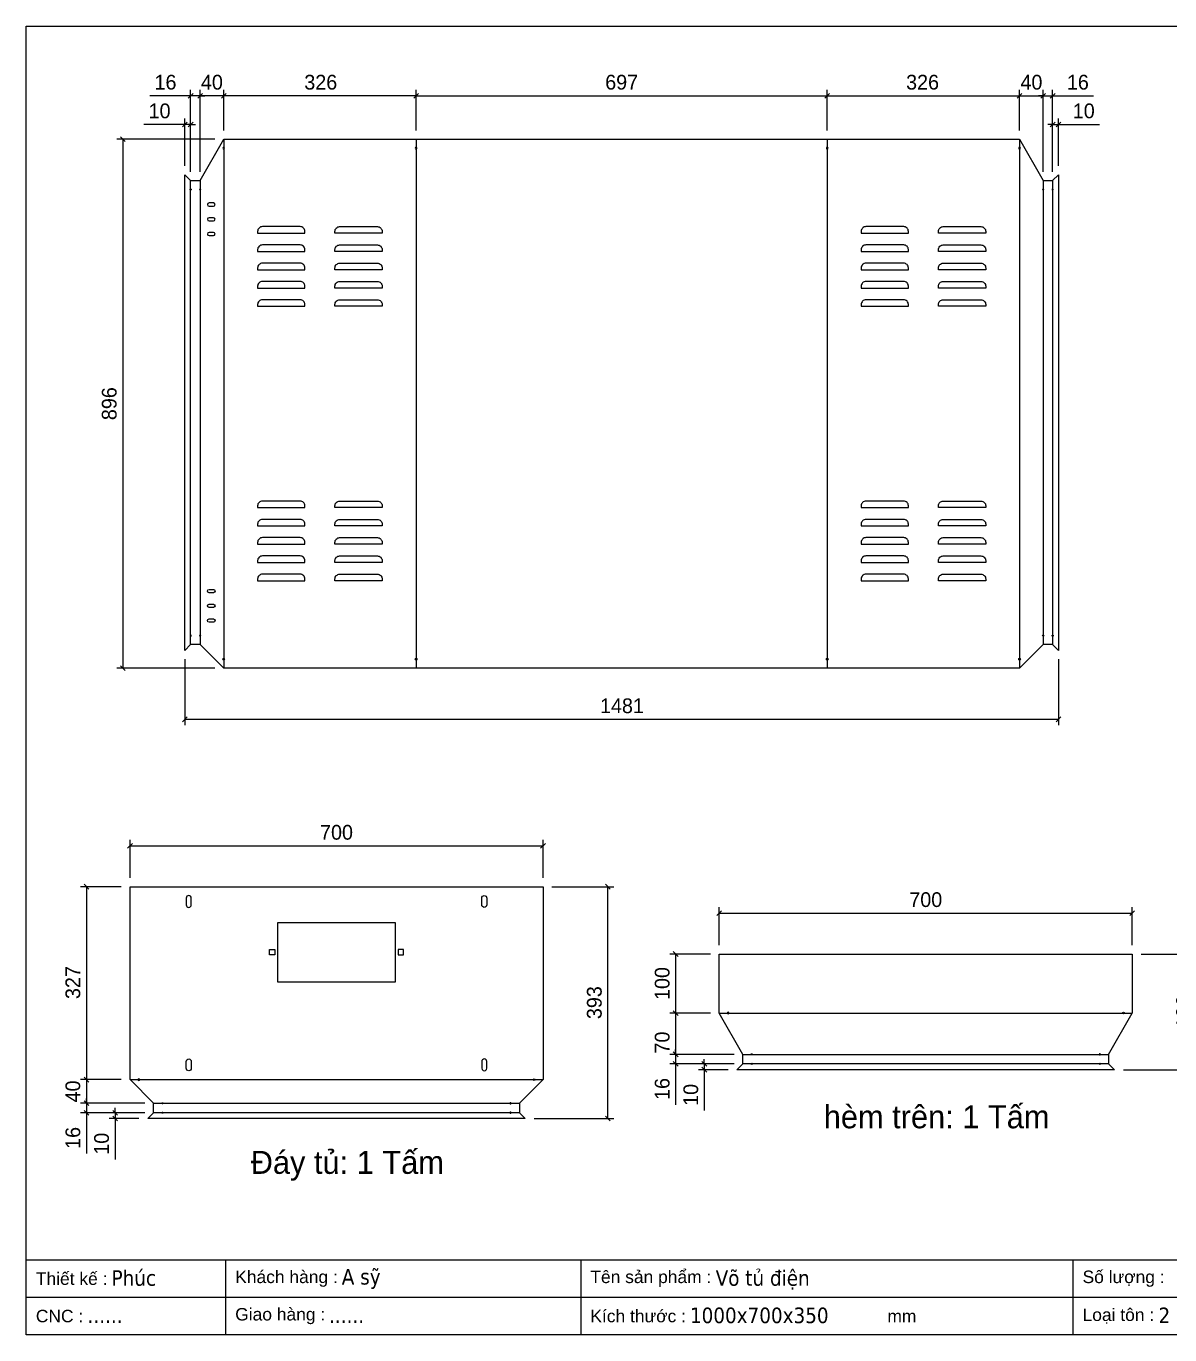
# Model space of a CAD drawing. Header units: millimetres. Extents: x 0 to 3136, y 0 to 2218.
# Drawn here: x 0 to 1938, y 0 to 2218 of the extents above; entities that cross this region are included whole.
import ezdxf
from ezdxf.enums import TextEntityAlignment as Align

# ---------------------------------------------------------------- set-up
doc = ezdxf.new("R2010")
doc.units = ezdxf.units.MM
doc.layers.add('CNC', color=7, linetype='Continuous')
doc.layers.add('DIM', color=253, linetype='Continuous')
doc.styles.add('Arial', font='arial.ttf')
doc.styles.add('Tahoma (Input Text)', font='tahoma.ttf')
doc.dimstyles.new('Dim-25', dxfattribs={"dimtxt": 25, "dimasz": 8, "dimexe": 10, "dimexo": 15, "dimgap": 10, "dimtad": 1, "dimdec": 0, "dimtxsty": 'Standard', "dimblk": 'OBLIQUE', "dimcen": 10, "dimclrd": 5, "dimclre": 5, "dimclrt": 3, "dimazin": 3, "dimtfac": 1, "dimtdec": 0, "dimtmove": 0, "dimatfit": 3, "dimldrblk": 'OBLIQUE', "dimlwd": 9, "dimlwe": 9})

# ---------------------------------------------------------------- blocks, each defined once
blk = doc.blocks.new('khungtenAsean2')
at = {"color": 7}
for p, q in [((2970, -1980), (0, -1980)), ((320, -1980), (320, -2100)), ((890, -1980), (890, -2100)), ((1680, -1980), (1680, -2100)), ((2020, -2040), (0, -2040))]:
    blk.add_line(p, q, dxfattribs=at)
blk.add_lwpolyline([(0, 0), (2970, 0), (2970, -2100), (0, -2100)], close=True, dxfattribs=at)
at = {"color": 2, "char_height": 20, "width": 917.634, "attachment_point": 4, "style": 'Arial'}
for s, insert in [('  Tên sản phẩm :', (890, -2010)), ('  Số lượng :', (1680, -2010)), ('  Thiết kế :', (0, -2010)), ('  Khách hàng :', (320, -2010)), ('  Giao hàng :', (320, -2070)), ('  Loại tôn :', (1680, -2070)), ('  CNC :', (0, -2070)), ('  Kích thước :', (890, -2070)), ('mm', (1382.3, -2070))]:
    blk.add_mtext(s, dxfattribs=dict(at, insert=insert))
at = {"color": 1, "style": 'Tahoma (Input Text)', "flags": 8}
for tag, p in [('#03', (506.6, -2019.3)), ('#01', (137.1, -2021.3)), ('#05', (1106.6, -2021.3)), ('#07', (1834.7, -2021.3)), ('#09', (2146.7, -2021.3)), ('#02', (98.5, -2081.3)), ('#04', (486.1, -2081.3)), ('#06', (1065.3, -2081.3)), ('#08', (1817.4, -2081.3)), ('#10', (2146.7, -2081.3))]:
    blk.add_attdef(tag, p, '', height=25, dxfattribs=at)
blk.add_attdef('#11', text='', height=25, dxfattribs=at).set_placement((2915, -2067.3), align=Align.CENTER)
blk = doc.blocks.new('*D1')
at = {"color": 0, "linetype": 'ByBlock', "lineweight": -2}
for p, q in [((664.8, 2103.7), (656.8, 2095.7)), ((1353.8, 2095.7), (1361.8, 2103.7))]:
    blk.add_line(p, q, dxfattribs=at)
at = {"layer": 'Defpoints', "color": 0, "transparency": 16777216}
for p in [(1357.8, 2099.7), (660.8, 2025.9), (1357.8, 2025.9)]:
    blk.add_point(p, dxfattribs=at)
at = {"layer": 'DIM', "color": 5, "lineweight": 9, "transparency": 16777216}
for p, q in [((660.8, 2040.9), (660.8, 2109.7)), ((1357.8, 2040.9), (1357.8, 2109.7)), ((660.8, 2099.7), (1357.8, 2099.7))]:
    blk.add_line(p, q, dxfattribs=at)
at = {"layer": 'DIM', "color": 3, "transparency": 16777216, "insert": (1009.3, 2122.5), "char_height": 25, "attachment_point": 5}
blk.add_mtext('697', dxfattribs=at)
blk = doc.blocks.new('_Oblique')
at = {"color": 0, "linetype": 'ByBlock', "lineweight": -2}
blk.add_line((-0.5, -0.5), (0.5, 0.5), dxfattribs=at)
blk = doc.blocks.new('*D2')
at = {"color": 0, "linetype": 'ByBlock', "lineweight": -2}
for p, q in [((1361.8, 2103.7), (1353.8, 2095.7)), ((1679.8, 2095.7), (1687.8, 2103.7))]:
    blk.add_line(p, q, dxfattribs=at)
at = {"layer": 'Defpoints', "color": 0, "transparency": 16777216}
for p in [(1683.8, 2099.7), (1357.8, 2025.9), (1683.8, 2025.9)]:
    blk.add_point(p, dxfattribs=at)
at = {"layer": 'DIM', "color": 5, "lineweight": 9, "transparency": 16777216}
for p, q in [((1357.8, 2040.9), (1357.8, 2109.7)), ((1683.8, 2040.9), (1683.8, 2109.7)), ((1357.8, 2099.7), (1683.8, 2099.7))]:
    blk.add_line(p, q, dxfattribs=at)
at = {"layer": 'DIM', "color": 3, "transparency": 16777216, "insert": (1519.3, 2122.5), "char_height": 25, "attachment_point": 5}
blk.add_mtext('326', dxfattribs=at)
blk = doc.blocks.new('*D3')
at = {"color": 0, "linetype": 'ByBlock', "lineweight": -2}
for p, q in [((1687.8, 2103.7), (1679.8, 2095.7)), ((1719.8, 2095.7), (1727.8, 2103.7))]:
    blk.add_line(p, q, dxfattribs=at)
at = {"layer": 'Defpoints', "color": 0, "transparency": 16777216}
for p in [(1723.8, 2099.7), (1683.8, 2025.9), (1723.8, 1955.9)]:
    blk.add_point(p, dxfattribs=at)
at = {"layer": 'DIM', "color": 5, "lineweight": 9, "transparency": 16777216}
for p, q in [((1683.8, 2040.9), (1683.8, 2109.7)), ((1723.8, 1970.9), (1723.8, 2109.7)), ((1683.8, 2099.7), (1723.8, 2099.7))]:
    blk.add_line(p, q, dxfattribs=at)
at = {"layer": 'DIM', "color": 3, "transparency": 16777216, "insert": (1703.8, 2122.5), "char_height": 25, "attachment_point": 5}
blk.add_mtext('40', dxfattribs=at)
blk = doc.blocks.new('*D4')
at = {"color": 0, "linetype": 'ByBlock', "lineweight": -2}
for p, q in [((338.8, 2103.7), (330.8, 2095.7)), ((656.8, 2095.7), (664.8, 2103.7))]:
    blk.add_line(p, q, dxfattribs=at)
at = {"layer": 'Defpoints', "color": 0, "transparency": 16777216}
for p in [(334.8, 2099.7), (334.8, 2025.9), (660.8, 2025.9)]:
    blk.add_point(p, dxfattribs=at)
at = {"layer": 'DIM', "color": 5, "lineweight": 9, "transparency": 16777216}
for p, q in [((334.8, 2040.9), (334.8, 2109.7)), ((660.8, 2040.9), (660.8, 2109.7)), ((660.8, 2099.7), (334.8, 2099.7))]:
    blk.add_line(p, q, dxfattribs=at)
at = {"layer": 'DIM', "color": 3, "transparency": 16777216, "insert": (499.3, 2122.5), "char_height": 25, "attachment_point": 5}
blk.add_mtext('326', dxfattribs=at)
blk = doc.blocks.new('*D5')
at = {"color": 0, "linetype": 'ByBlock', "lineweight": -2}
for p, q in [((298.8, 2103.7), (290.8, 2095.7)), ((330.8, 2095.7), (338.8, 2103.7))]:
    blk.add_line(p, q, dxfattribs=at)
at = {"layer": 'Defpoints', "color": 0, "transparency": 16777216}
for p in [(294.8, 2099.7), (334.8, 2025.9), (294.8, 1955.9)]:
    blk.add_point(p, dxfattribs=at)
at = {"layer": 'DIM', "color": 5, "lineweight": 9, "transparency": 16777216}
for p, q in [((294.8, 1970.9), (294.8, 2109.7)), ((334.8, 2040.9), (334.8, 2109.7)), ((334.8, 2099.7), (294.8, 2099.7))]:
    blk.add_line(p, q, dxfattribs=at)
at = {"layer": 'DIM', "color": 3, "transparency": 16777216, "insert": (314.8, 2122.5), "char_height": 25, "attachment_point": 5}
blk.add_mtext('40', dxfattribs=at)
blk = doc.blocks.new('*D6')
at = {"color": 0, "linetype": 'ByBlock', "lineweight": -2}
for p, q in [((272.8, 1047), (264.8, 1039)), ((1745.8, 1039), (1753.8, 1047))]:
    blk.add_line(p, q, dxfattribs=at)
at = {"layer": 'Defpoints', "color": 0, "transparency": 16777216}
for p in [(268.8, 1159.9), (1749.8, 1159.9), (1749.8, 1043)]:
    blk.add_point(p, dxfattribs=at)
at = {"layer": 'DIM', "color": 5, "lineweight": 9, "transparency": 16777216}
for p, q in [((268.8, 1144.9), (268.8, 1033)), ((1749.8, 1144.9), (1749.8, 1033)), ((268.8, 1043), (1749.8, 1043))]:
    blk.add_line(p, q, dxfattribs=at)
at = {"layer": 'DIM', "color": 3, "transparency": 16777216, "insert": (1009.8, 1065.8), "char_height": 25, "attachment_point": 5}
blk.add_mtext('1481', dxfattribs=at)
blk = doc.blocks.new('*D7')
at = {"color": 0, "linetype": 'ByBlock', "lineweight": -2}
for p, q in [((1719.8, 2095.7), (1727.8, 2103.7)), ((1743.8, 2103.7), (1735.8, 2095.7))]:
    blk.add_line(p, q, dxfattribs=at)
at = {"layer": 'Defpoints', "color": 0, "transparency": 16777216}
for p in [(1739.8, 2099.7), (1723.8, 1955.9), (1739.8, 1955.9)]:
    blk.add_point(p, dxfattribs=at)
at = {"layer": 'DIM', "color": 5, "lineweight": 9, "transparency": 16777216}
for p, q in [((1723.8, 1970.9), (1723.8, 2109.7)), ((1739.8, 1970.9), (1739.8, 2109.7)), ((1723.8, 2099.7), (1715.8, 2099.7)), ((1723.8, 2099.7), (1739.8, 2099.7)), ((1739.8, 2099.7), (1809.2, 2099.7))]:
    blk.add_line(p, q, dxfattribs=at)
at = {"layer": 'DIM', "color": 3, "transparency": 16777216, "insert": (1782.5, 2122.5), "char_height": 25, "attachment_point": 5}
blk.add_mtext('16', dxfattribs=at)
blk = doc.blocks.new('*D8')
at = {"color": 0, "linetype": 'ByBlock', "lineweight": -2}
for p, q in [((1735.8, 2047.2), (1743.8, 2055.2)), ((1753.8, 2055.2), (1745.8, 2047.2))]:
    blk.add_line(p, q, dxfattribs=at)
at = {"layer": 'Defpoints', "color": 0, "transparency": 16777216}
for p in [(1749.8, 2051.2), (1739.8, 1955.9), (1749.8, 1965.9)]:
    blk.add_point(p, dxfattribs=at)
at = {"layer": 'DIM', "color": 5, "lineweight": 9, "transparency": 16777216}
for p, q in [((1739.8, 2051.2), (1731.8, 2051.2)), ((1739.8, 1970.9), (1739.8, 2061.2)), ((1739.8, 2051.2), (1749.8, 2051.2)), ((1749.8, 1980.9), (1749.8, 2061.2)), ((1749.8, 2051.2), (1819.2, 2051.2))]:
    blk.add_line(p, q, dxfattribs=at)
at = {"layer": 'DIM', "color": 3, "transparency": 16777216, "insert": (1792.5, 2073.9), "char_height": 25, "attachment_point": 5}
blk.add_mtext('10', dxfattribs=at)
blk = doc.blocks.new('*D9')
at = {"color": 0, "linetype": 'ByBlock', "lineweight": -2}
for p, q in [((274.8, 2095.7), (282.8, 2103.7)), ((298.8, 2103.7), (290.8, 2095.7))]:
    blk.add_line(p, q, dxfattribs=at)
at = {"layer": 'Defpoints', "color": 0, "transparency": 16777216}
for p in [(278.8, 2099.7), (278.8, 1955.9), (294.8, 1955.9)]:
    blk.add_point(p, dxfattribs=at)
at = {"layer": 'DIM', "color": 5, "lineweight": 9, "transparency": 16777216}
for p, q in [((278.8, 1970.9), (278.8, 2109.7)), ((294.8, 1970.9), (294.8, 2109.7)), ((278.8, 2099.7), (209.4, 2099.7)), ((294.8, 2099.7), (278.8, 2099.7)), ((294.8, 2099.7), (302.8, 2099.7))]:
    blk.add_line(p, q, dxfattribs=at)
at = {"layer": 'DIM', "color": 3, "transparency": 16777216, "insert": (236.1, 2122.5), "char_height": 25, "attachment_point": 5}
blk.add_mtext('16', dxfattribs=at)
blk = doc.blocks.new('*D10')
at = {"color": 0, "linetype": 'ByBlock', "lineweight": -2}
for p, q in [((264.8, 2047.2), (272.8, 2055.2)), ((282.8, 2055.2), (274.8, 2047.2))]:
    blk.add_line(p, q, dxfattribs=at)
at = {"layer": 'Defpoints', "color": 0, "transparency": 16777216}
for p in [(268.8, 2051.2), (268.8, 1965.9), (278.8, 1955.9)]:
    blk.add_point(p, dxfattribs=at)
at = {"layer": 'DIM', "color": 5, "lineweight": 9, "transparency": 16777216}
for p, q in [((268.8, 2051.2), (199.4, 2051.2)), ((268.8, 1980.9), (268.8, 2061.2)), ((278.8, 2051.2), (268.8, 2051.2)), ((278.8, 1970.9), (278.8, 2061.2)), ((278.8, 2051.2), (286.8, 2051.2))]:
    blk.add_line(p, q, dxfattribs=at)
at = {"layer": 'DIM', "color": 3, "transparency": 16777216, "insert": (226.1, 2073.9), "char_height": 25, "attachment_point": 5}
blk.add_mtext('10', dxfattribs=at)
blk = doc.blocks.new('f3daunguoc')
at = {"layer": 'CNC', "color": 2, "lineweight": -3}
blk.add_circle((0, 0), 1.5, dxfattribs=at)
blk = doc.blocks.new('f2dauxuoi')
at = {"layer": 'CNC', "color": 2, "lineweight": -3}
blk.add_circle((0, 0), 1, dxfattribs=at)
blk = doc.blocks.new('*D11')
at = {"color": 0, "linetype": 'ByBlock', "lineweight": -2}
for p, q in [((167.7, 2021.9), (159.7, 2029.9)), ((159.7, 1133.9), (167.7, 1125.9))]:
    blk.add_line(p, q, dxfattribs=at)
at = {"layer": 'Defpoints', "color": 0, "transparency": 16777216}
for p in [(334.8, 2025.9), (163.7, 1129.9), (334.8, 1129.9)]:
    blk.add_point(p, dxfattribs=at)
at = {"layer": 'DIM', "color": 5, "lineweight": 9, "transparency": 16777216}
for p, q in [((319.8, 2025.9), (153.7, 2025.9)), ((163.7, 2025.9), (163.7, 1129.9)), ((319.8, 1129.9), (153.7, 1129.9))]:
    blk.add_line(p, q, dxfattribs=at)
at = {"layer": 'DIM', "color": 3, "transparency": 16777216, "insert": (140.9, 1577.9), "char_height": 25, "attachment_point": 5, "rotation": 90}
blk.add_mtext('896', dxfattribs=at)
blk = doc.blocks.new('*D12')
at = {"color": 0, "linetype": 'ByBlock', "lineweight": -2}
for p, q in [((106.1, 755.4), (98.1, 763.4)), ((98.1, 436.4), (106.1, 428.4))]:
    blk.add_line(p, q, dxfattribs=at)
at = {"layer": 'Defpoints', "color": 0, "transparency": 16777216}
for p in [(176, 759.4), (102.1, 432.4), (176, 432.4)]:
    blk.add_point(p, dxfattribs=at)
at = {"layer": 'DIM', "color": 5, "lineweight": 9, "transparency": 16777216}
for p, q in [((161, 759.4), (92.1, 759.4)), ((102.1, 759.4), (102.1, 432.4)), ((161, 432.4), (92.1, 432.4))]:
    blk.add_line(p, q, dxfattribs=at)
at = {"layer": 'DIM', "color": 3, "transparency": 16777216, "insert": (79.3, 596.9), "char_height": 25, "attachment_point": 5, "rotation": 90}
blk.add_mtext('327', dxfattribs=at)
blk = doc.blocks.new('*D13')
at = {"color": 0, "linetype": 'ByBlock', "lineweight": -2}
for p, q in [((106.1, 428.4), (98.1, 436.4)), ((98.1, 396.4), (106.1, 388.4))]:
    blk.add_line(p, q, dxfattribs=at)
at = {"layer": 'Defpoints', "color": 0, "transparency": 16777216}
for p in [(176, 432.4), (102.1, 392.4), (216, 392.4)]:
    blk.add_point(p, dxfattribs=at)
at = {"layer": 'DIM', "color": 5, "lineweight": 9, "transparency": 16777216}
for p, q in [((161, 432.4), (92.1, 432.4)), ((102.1, 432.4), (102.1, 392.4)), ((201, 392.4), (92.1, 392.4))]:
    blk.add_line(p, q, dxfattribs=at)
at = {"layer": 'DIM', "color": 3, "transparency": 16777216, "insert": (79.3, 412.4), "char_height": 25, "attachment_point": 5, "rotation": 90}
blk.add_mtext('40', dxfattribs=at)
blk = doc.blocks.new('*D14')
at = {"color": 0, "linetype": 'ByBlock', "lineweight": -2}
for p, q in [((989.9, 755.4), (981.9, 763.4)), ((981.9, 370.4), (989.9, 362.4))]:
    blk.add_line(p, q, dxfattribs=at)
at = {"layer": 'Defpoints', "color": 0, "transparency": 16777216}
for p in [(876, 759.4), (985.9, 759.4), (846, 366.4)]:
    blk.add_point(p, dxfattribs=at)
at = {"layer": 'DIM', "color": 5, "lineweight": 9, "transparency": 16777216}
for p, q in [((891, 759.4), (995.9, 759.4)), ((985.9, 366.4), (985.9, 759.4)), ((861, 366.4), (995.9, 366.4))]:
    blk.add_line(p, q, dxfattribs=at)
at = {"layer": 'DIM', "color": 3, "transparency": 16777216, "insert": (963.1, 562.9), "char_height": 25, "attachment_point": 5, "rotation": 90}
blk.add_mtext('393', dxfattribs=at)
blk = doc.blocks.new('*D15')
at = {"color": 0, "linetype": 'ByBlock', "lineweight": -2}
for p, q in [((98.1, 396.4), (106.1, 388.4)), ((106.1, 372.4), (98.1, 380.4))]:
    blk.add_line(p, q, dxfattribs=at)
at = {"layer": 'Defpoints', "color": 0, "transparency": 16777216}
for p in [(216, 392.4), (102.1, 376.4), (216, 376.4)]:
    blk.add_point(p, dxfattribs=at)
at = {"layer": 'DIM', "color": 5, "lineweight": 9, "transparency": 16777216}
for p, q in [((102.1, 392.4), (102.1, 400.4)), ((201, 392.4), (92.1, 392.4)), ((102.1, 392.4), (102.1, 376.4)), ((201, 376.4), (92.1, 376.4)), ((102.1, 376.4), (102.1, 307))]:
    blk.add_line(p, q, dxfattribs=at)
at = {"layer": 'DIM', "color": 3, "transparency": 16777216, "insert": (79.3, 333.7), "char_height": 25, "attachment_point": 5, "rotation": 90}
blk.add_mtext('16', dxfattribs=at)
blk = doc.blocks.new('*D16')
at = {"color": 0, "linetype": 'ByBlock', "lineweight": -2}
for p, q in [((146.7, 380.4), (154.7, 372.4)), ((154.7, 362.4), (146.7, 370.4))]:
    blk.add_line(p, q, dxfattribs=at)
at = {"layer": 'Defpoints', "color": 0, "transparency": 16777216}
for p in [(150.7, 366.4), (206, 366.4), (216, 376.4)]:
    blk.add_point(p, dxfattribs=at)
at = {"layer": 'DIM', "color": 5, "lineweight": 9, "transparency": 16777216}
for p, q in [((150.7, 376.4), (150.7, 384.4)), ((201, 376.4), (140.7, 376.4)), ((191, 366.4), (140.7, 366.4)), ((150.7, 376.4), (150.7, 366.4)), ((150.7, 366.4), (150.7, 297.1))]:
    blk.add_line(p, q, dxfattribs=at)
at = {"layer": 'DIM', "color": 3, "transparency": 16777216, "insert": (127.9, 323.8), "char_height": 25, "attachment_point": 5, "rotation": 90}
blk.add_mtext('10', dxfattribs=at)
blk = doc.blocks.new('*D17')
at = {"color": 0, "linetype": 'ByBlock', "lineweight": -2}
for p, q in [((180, 832.7), (172, 824.7)), ((872, 824.7), (880, 832.7))]:
    blk.add_line(p, q, dxfattribs=at)
at = {"layer": 'Defpoints', "color": 0, "transparency": 16777216}
for p in [(876, 828.7), (176, 759.4), (876, 759.4)]:
    blk.add_point(p, dxfattribs=at)
at = {"layer": 'DIM', "color": 5, "lineweight": 9, "transparency": 16777216}
for p, q in [((176, 774.4), (176, 838.7)), ((176, 828.7), (876, 828.7)), ((876, 774.4), (876, 838.7))]:
    blk.add_line(p, q, dxfattribs=at)
at = {"layer": 'DIM', "color": 3, "transparency": 16777216, "insert": (526, 851.4), "char_height": 25, "attachment_point": 5}
blk.add_mtext('700', dxfattribs=at)
blk = doc.blocks.new('*D24')
at = {"color": 0, "linetype": 'ByBlock', "lineweight": -2}
for p, q in [((1104.8, 641.3), (1096.8, 649.3)), ((1096.8, 549.3), (1104.8, 541.3))]:
    blk.add_line(p, q, dxfattribs=at)
at = {"layer": 'Defpoints', "color": 0, "transparency": 16777216}
for p in [(1174.7, 645.3), (1100.8, 545.3), (1174.7, 545.3)]:
    blk.add_point(p, dxfattribs=at)
at = {"layer": 'DIM', "color": 5, "lineweight": 9, "transparency": 16777216}
for p, q in [((1159.7, 645.3), (1090.8, 645.3)), ((1100.8, 645.3), (1100.8, 545.3)), ((1159.7, 545.3), (1090.8, 545.3))]:
    blk.add_line(p, q, dxfattribs=at)
at = {"layer": 'DIM', "color": 3, "transparency": 16777216, "insert": (1078.1, 595.3), "char_height": 25, "attachment_point": 5, "rotation": 90}
blk.add_mtext('100', dxfattribs=at)
blk = doc.blocks.new('*D25')
at = {"color": 0, "linetype": 'ByBlock', "lineweight": -2}
for p, q in [((1104.8, 541.3), (1096.8, 549.3)), ((1096.8, 479.3), (1104.8, 471.3))]:
    blk.add_line(p, q, dxfattribs=at)
at = {"layer": 'Defpoints', "color": 0, "transparency": 16777216}
for p in [(1174.7, 545.3), (1100.8, 475.3), (1214.7, 475.3)]:
    blk.add_point(p, dxfattribs=at)
at = {"layer": 'DIM', "color": 5, "lineweight": 9, "transparency": 16777216}
for p, q in [((1159.7, 545.3), (1090.8, 545.3)), ((1100.8, 545.3), (1100.8, 475.3)), ((1199.7, 475.3), (1090.8, 475.3))]:
    blk.add_line(p, q, dxfattribs=at)
at = {"layer": 'DIM', "color": 3, "transparency": 16777216, "insert": (1078.1, 495.3), "char_height": 25, "attachment_point": 5, "rotation": 90}
blk.add_mtext('70', dxfattribs=at)
blk = doc.blocks.new('*D26')
at = {"color": 0, "linetype": 'ByBlock', "lineweight": -2}
for p, q in [((1988.6, 641.3), (1980.6, 649.3)), ((1980.6, 453.3), (1988.6, 445.3))]:
    blk.add_line(p, q, dxfattribs=at)
at = {"layer": 'Defpoints', "color": 0, "transparency": 16777216}
for p in [(1874.7, 645.3), (1984.6, 645.3), (1844.7, 449.3)]:
    blk.add_point(p, dxfattribs=at)
at = {"layer": 'DIM', "color": 5, "lineweight": 9, "transparency": 16777216}
for p, q in [((1889.7, 645.3), (1994.6, 645.3)), ((1984.6, 449.3), (1984.6, 645.3)), ((1859.7, 449.3), (1994.6, 449.3))]:
    blk.add_line(p, q, dxfattribs=at)
at = {"layer": 'DIM', "color": 3, "transparency": 16777216, "insert": (1961.9, 547.3), "char_height": 25, "attachment_point": 5, "rotation": 90}
blk.add_mtext('196', dxfattribs=at)
blk = doc.blocks.new('*D27')
at = {"color": 0, "linetype": 'ByBlock', "lineweight": -2}
for p, q in [((1096.8, 479.3), (1104.8, 471.3)), ((1104.8, 455.3), (1096.8, 463.3))]:
    blk.add_line(p, q, dxfattribs=at)
at = {"layer": 'Defpoints', "color": 0, "transparency": 16777216}
for p in [(1214.7, 475.3), (1100.8, 459.3), (1214.7, 459.3)]:
    blk.add_point(p, dxfattribs=at)
at = {"layer": 'DIM', "color": 5, "lineweight": 9, "transparency": 16777216}
for p, q in [((1199.7, 475.3), (1090.8, 475.3)), ((1100.8, 475.3), (1100.8, 483.3)), ((1100.8, 475.3), (1100.8, 459.3)), ((1199.7, 459.3), (1090.8, 459.3)), ((1100.8, 459.3), (1100.8, 389.9))]:
    blk.add_line(p, q, dxfattribs=at)
at = {"layer": 'DIM', "color": 3, "transparency": 16777216, "insert": (1078.1, 416.6), "char_height": 25, "attachment_point": 5, "rotation": 90}
blk.add_mtext('16', dxfattribs=at)
blk = doc.blocks.new('*D28')
at = {"color": 0, "linetype": 'ByBlock', "lineweight": -2}
for p, q in [((1145.4, 463.3), (1153.4, 455.3)), ((1153.4, 445.3), (1145.4, 453.3))]:
    blk.add_line(p, q, dxfattribs=at)
at = {"layer": 'Defpoints', "color": 0, "transparency": 16777216}
for p in [(1149.4, 449.3), (1204.7, 449.3), (1214.7, 459.3)]:
    blk.add_point(p, dxfattribs=at)
at = {"layer": 'DIM', "color": 5, "lineweight": 9, "transparency": 16777216}
for p, q in [((1149.4, 459.3), (1149.4, 467.3)), ((1199.7, 459.3), (1139.4, 459.3)), ((1189.7, 449.3), (1139.4, 449.3)), ((1149.4, 459.3), (1149.4, 449.3)), ((1149.4, 449.3), (1149.4, 379.9))]:
    blk.add_line(p, q, dxfattribs=at)
at = {"layer": 'DIM', "color": 3, "transparency": 16777216, "insert": (1126.6, 406.6), "char_height": 25, "attachment_point": 5, "rotation": 90}
blk.add_mtext('10', dxfattribs=at)
blk = doc.blocks.new('*D29')
at = {"color": 0, "linetype": 'ByBlock', "lineweight": -2}
for p, q in [((1178.7, 718.5), (1170.7, 710.5)), ((1870.7, 710.5), (1878.7, 718.5))]:
    blk.add_line(p, q, dxfattribs=at)
at = {"layer": 'Defpoints', "color": 0, "transparency": 16777216}
for p in [(1874.7, 714.5), (1174.7, 645.3), (1874.7, 645.3)]:
    blk.add_point(p, dxfattribs=at)
at = {"layer": 'DIM', "color": 5, "lineweight": 9, "transparency": 16777216}
for p, q in [((1174.7, 660.3), (1174.7, 724.5)), ((1174.7, 714.5), (1874.7, 714.5)), ((1874.7, 660.3), (1874.7, 724.5))]:
    blk.add_line(p, q, dxfattribs=at)
at = {"layer": 'DIM', "color": 3, "transparency": 16777216, "insert": (1524.7, 737.3), "char_height": 25, "attachment_point": 5}
blk.add_mtext('700', dxfattribs=at)
blk = doc.blocks.new('ovan8.5x20')
at = {"layer": 'CNC', "color": 2, "lineweight": -3}
for p, q in [((5.7, 4.2), (-5.8, 4.2)), ((-5.8, -4.2), (5.7, -4.2))]:
    blk.add_line(p, q, dxfattribs=at)
for centre, start, end in [((-5.8, 0), 90, 270), ((5.7, 0), 270, 90)]:
    blk.add_arc(centre, 4.25, start, end, dxfattribs=at)

msp = doc.modelspace()

# ---------------------------------------------------------------- linework, layer by layer
at = {"color": 7}
for p, q in [((294.8, 1955.9), (334.8, 2025.9)), ((334.8, 2025.9), (334.8, 1129.9)), ((660.8, 2025.9), (660.8, 1129.9)), ((1357.8, 2025.9), (1357.8, 1129.9)), ((1683.8, 2025.9), (1683.8, 1129.9)), ((1683.8, 2025.9), (1723.8, 1955.9)), ((268.8, 1159.9), (268.8, 1965.9)), ((268.8, 1965.9), (278.8, 1955.9)), ((278.8, 1169.9), (278.8, 1955.9)), ((278.8, 1955.9), (294.8, 1955.9)), ((294.8, 1955.9), (294.8, 1169.9)), ((1723.8, 1955.9), (1739.8, 1955.9)), ((1723.8, 1955.9), (1723.8, 1169.9)), ((1749.8, 1965.9), (1739.8, 1955.9)), ((1739.8, 1955.9), (1739.8, 1169.9)), ((1749.8, 1965.9), (1749.8, 1159.9)), ((278.8, 1169.9), (268.8, 1159.9)), ((294.8, 1169.9), (278.8, 1169.9)), ((294.8, 1169.9), (334.8, 1129.9)), ((1683.8, 1129.9), (1723.8, 1169.9)), ((1739.8, 1169.9), (1723.8, 1169.9)), ((1739.8, 1169.9), (1749.8, 1159.9)), ((176, 759.4), (876, 759.4)), ((1174.7, 645.3), (1874.7, 645.3)), ((1174.7, 545.3), (1874.7, 545.3)), ((1214.7, 475.3), (1174.7, 545.3)), ((1834.7, 475.3), (1874.7, 545.3)), ((1214.7, 459.3), (1214.7, 475.3)), ((1214.7, 475.3), (1834.7, 475.3)), ((1834.7, 475.3), (1834.7, 459.3)), ((1204.7, 449.3), (1214.7, 459.3)), ((1844.7, 449.3), (1204.7, 449.3)), ((1834.7, 459.3), (1214.7, 459.3)), ((1834.7, 459.3), (1844.7, 449.3)), ((176, 432.4), (876, 432.4)), ((216, 392.4), (176, 432.4)), ((836, 392.4), (876, 432.4)), ((216, 376.4), (216, 392.4)), ((216, 392.4), (836, 392.4)), ((836, 392.4), (836, 376.4)), ((206, 366.4), (216, 376.4)), ((846, 366.4), (206, 366.4)), ((836, 376.4), (216, 376.4)), ((836, 376.4), (846, 366.4))]:
    msp.add_line(p, q, dxfattribs=at)
for points in [[(334.8, 2025.9), (1683.8, 2025.9)], [(1683.8, 1129.9), (334.8, 1129.9)], [(176, 432.4), (176, 759.4)], [(876, 759.4), (876, 432.4)], [(1174.7, 545.3), (1174.7, 645.3)], [(1874.7, 645.3), (1874.7, 545.3)]]:
    msp.add_lwpolyline(points, dxfattribs=at)
at = {"color": 2}
for points in [[(310, 1918.1, 1), (310, 1912.6), (317.5, 1912.6, 1), (317.5, 1918.1)], [(310, 1893.1, 1), (310, 1887.6), (317.5, 1887.6, 1), (317.5, 1893.1)], [(310, 1868.1, 1), (310, 1862.6), (317.5, 1862.6, 1), (317.5, 1868.1)], [(464.3, 1877.9), (400.3, 1877.9, 0.414214), (392.3, 1869.9), (392.3, 1866.9), (472.3, 1866.9), (472.3, 1869.9, 0.414214)], [(531.3, 1877.9), (595.3, 1877.9, -0.414214), (603.3, 1869.9), (603.3, 1866.9), (523.3, 1866.9), (523.3, 1869.9, -0.414214)], [(1487.3, 1877.9), (1423.3, 1877.9, 0.414214), (1415.3, 1869.9), (1415.3, 1866.9), (1495.3, 1866.9), (1495.3, 1869.9, 0.414214)], [(1554.3, 1877.9), (1618.3, 1877.9, -0.414214), (1626.3, 1869.9), (1626.3, 1866.9), (1546.3, 1866.9), (1546.3, 1869.9, -0.414214)], [(464.3, 1846.9), (400.3, 1846.9, 0.414214), (392.3, 1838.9), (392.3, 1835.9), (472.3, 1835.9), (472.3, 1838.9, 0.414214)], [(531.3, 1846.9), (595.3, 1846.9, -0.414214), (603.3, 1838.9), (603.3, 1835.9), (523.3, 1835.9), (523.3, 1838.9, -0.414214)], [(1487.3, 1846.9), (1423.3, 1846.9, 0.414214), (1415.3, 1838.9), (1415.3, 1835.9), (1495.3, 1835.9), (1495.3, 1838.9, 0.414214)], [(1554.3, 1846.9), (1618.3, 1846.9, -0.414214), (1626.3, 1838.9), (1626.3, 1835.9), (1546.3, 1835.9), (1546.3, 1838.9, -0.414214)], [(464.3, 1815.9), (400.3, 1815.9, 0.414214), (392.3, 1807.9), (392.3, 1804.9), (472.3, 1804.9), (472.3, 1807.9, 0.414214)], [(531.3, 1815.9), (595.3, 1815.9, -0.414214), (603.3, 1807.9), (603.3, 1804.9), (523.3, 1804.9), (523.3, 1807.9, -0.414214)], [(1487.3, 1815.9), (1423.3, 1815.9, 0.414214), (1415.3, 1807.9), (1415.3, 1804.9), (1495.3, 1804.9), (1495.3, 1807.9, 0.414214)], [(1554.3, 1815.9), (1618.3, 1815.9, -0.414214), (1626.3, 1807.9), (1626.3, 1804.9), (1546.3, 1804.9), (1546.3, 1807.9, -0.414214)], [(464.3, 1784.9), (400.3, 1784.9, 0.414214), (392.3, 1776.9), (392.3, 1773.9), (472.3, 1773.9), (472.3, 1776.9, 0.414214)], [(531.3, 1784.9), (595.3, 1784.9, -0.414214), (603.3, 1776.9), (603.3, 1773.9), (523.3, 1773.9), (523.3, 1776.9, -0.414214)], [(1487.3, 1784.9), (1423.3, 1784.9, 0.414214), (1415.3, 1776.9), (1415.3, 1773.9), (1495.3, 1773.9), (1495.3, 1776.9, 0.414214)], [(1554.3, 1784.9), (1618.3, 1784.9, -0.414214), (1626.3, 1776.9), (1626.3, 1773.9), (1546.3, 1773.9), (1546.3, 1776.9, -0.414214)], [(464.3, 1753.9), (400.3, 1753.9, 0.414214), (392.3, 1745.9), (392.3, 1742.9), (472.3, 1742.9), (472.3, 1745.9, 0.414214)], [(531.3, 1753.9), (595.3, 1753.9, -0.414214), (603.3, 1745.9), (603.3, 1742.9), (523.3, 1742.9), (523.3, 1745.9, -0.414214)], [(1487.3, 1753.9), (1423.3, 1753.9, 0.414214), (1415.3, 1745.9), (1415.3, 1742.9), (1495.3, 1742.9), (1495.3, 1745.9, 0.414214)], [(1554.3, 1753.9), (1618.3, 1753.9, -0.414214), (1626.3, 1745.9), (1626.3, 1742.9), (1546.3, 1742.9), (1546.3, 1745.9, -0.414214)], [(464.3, 1412.9), (400.3, 1412.9, 0.414214), (392.3, 1404.9), (392.3, 1401.9), (472.3, 1401.9), (472.3, 1404.9, 0.414214)], [(531.3, 1412.9), (595.3, 1412.9, -0.414214), (603.3, 1404.9), (603.3, 1401.9), (523.3, 1401.9), (523.3, 1404.9, -0.414214)], [(1487.3, 1412.9), (1423.3, 1412.9, 0.414214), (1415.3, 1404.9), (1415.3, 1401.9), (1495.3, 1401.9), (1495.3, 1404.9, 0.414214)], [(1554.3, 1412.9), (1618.3, 1412.9, -0.414214), (1626.3, 1404.9), (1626.3, 1401.9), (1546.3, 1401.9), (1546.3, 1404.9, -0.414214)], [(464.3, 1381.9), (400.3, 1381.9, 0.414214), (392.3, 1373.9), (392.3, 1370.9), (472.3, 1370.9), (472.3, 1373.9, 0.414214)], [(531.3, 1381.9), (595.3, 1381.9, -0.414214), (603.3, 1373.9), (603.3, 1370.9), (523.3, 1370.9), (523.3, 1373.9, -0.414214)], [(1487.3, 1381.9), (1423.3, 1381.9, 0.414214), (1415.3, 1373.9), (1415.3, 1370.9), (1495.3, 1370.9), (1495.3, 1373.9, 0.414214)], [(1554.3, 1381.9), (1618.3, 1381.9, -0.414214), (1626.3, 1373.9), (1626.3, 1370.9), (1546.3, 1370.9), (1546.3, 1373.9, -0.414214)], [(464.3, 1350.9), (400.3, 1350.9, 0.414214), (392.3, 1342.9), (392.3, 1339.9), (472.3, 1339.9), (472.3, 1342.9, 0.414214)], [(531.3, 1350.9), (595.3, 1350.9, -0.414214), (603.3, 1342.9), (603.3, 1339.9), (523.3, 1339.9), (523.3, 1342.9, -0.414214)], [(1487.3, 1350.9), (1423.3, 1350.9, 0.414214), (1415.3, 1342.9), (1415.3, 1339.9), (1495.3, 1339.9), (1495.3, 1342.9, 0.414214)], [(1554.3, 1350.9), (1618.3, 1350.9, -0.414214), (1626.3, 1342.9), (1626.3, 1339.9), (1546.3, 1339.9), (1546.3, 1342.9, -0.414214)], [(464.3, 1319.9), (400.3, 1319.9, 0.414214), (392.3, 1311.9), (392.3, 1308.9), (472.3, 1308.9), (472.3, 1311.9, 0.414214)], [(531.3, 1319.9), (595.3, 1319.9, -0.414214), (603.3, 1311.9), (603.3, 1308.9), (523.3, 1308.9), (523.3, 1311.9, -0.414214)], [(1487.3, 1319.9), (1423.3, 1319.9, 0.414214), (1415.3, 1311.9), (1415.3, 1308.9), (1495.3, 1308.9), (1495.3, 1311.9, 0.414214)], [(1554.3, 1319.9), (1618.3, 1319.9, -0.414214), (1626.3, 1311.9), (1626.3, 1308.9), (1546.3, 1308.9), (1546.3, 1311.9, -0.414214)], [(464.3, 1288.9), (400.3, 1288.9, 0.414214), (392.3, 1280.9), (392.3, 1277.9), (472.3, 1277.9), (472.3, 1280.9, 0.414214)], [(531.3, 1288.9), (595.3, 1288.9, -0.414214), (603.3, 1280.9), (603.3, 1277.9), (523.3, 1277.9), (523.3, 1280.9, -0.414214)], [(1487.3, 1288.9), (1423.3, 1288.9, 0.414214), (1415.3, 1280.9), (1415.3, 1277.9), (1495.3, 1277.9), (1495.3, 1280.9, 0.414214)], [(1554.3, 1288.9), (1618.3, 1288.9, -0.414214), (1626.3, 1280.9), (1626.3, 1277.9), (1546.3, 1277.9), (1546.3, 1280.9, -0.414214)], [(310, 1257.6, -1), (310, 1263.1), (317.5, 1263.1, -1), (317.5, 1257.6)], [(310, 1232.6, -1), (310, 1238.1), (317.5, 1238.1, -1), (317.5, 1232.6)], [(310, 1207.6, -1), (310, 1213.1), (317.5, 1213.1, -1), (317.5, 1207.6)]]:
    msp.add_lwpolyline(points, format="xyb", close=True, dxfattribs=at)
for points in [[(426, 598.4), (626, 598.4), (626, 698.4), (426, 698.4)], [(421.2, 643.9), (412.2, 643.9), (412.2, 652.9), (421.2, 652.9)], [(630.7, 643.9), (639.7, 643.9), (639.7, 652.9), (630.7, 652.9)]]:
    msp.add_lwpolyline(points, close=True, dxfattribs=at)

# ---------------------------------------------------------------- block references
at = {"color": 7}
ref = msp.add_blockref('khungtenAsean2', (0, 2217.6), dxfattribs=dict(at, xscale=1.055999999996856, yscale=1.055999999996856, zscale=1.055999999996856))
ref.add_attrib('#08', '2', (1919.2, 19.8), dxfattribs={"color": 1, "height": 26.4, "style": 'Tahoma (Input Text)'})
ref.add_attrib('#06', '1000x700x350', (1125, 19.8), dxfattribs={"color": 1, "height": 26.4, "style": 'Tahoma (Input Text)'})
ref.add_attrib('#05', 'Võ tủ điện', (1168.6, 83.1), dxfattribs={"color": 1, "height": 26.4, "style": 'Tahoma (Input Text)'})
ref.add_attrib('#04', '......', (513.3, 19.8), dxfattribs={"color": 1, "height": 26.4, "style": 'Tahoma (Input Text)'})
ref.add_attrib('#03', 'A sỹ', (534.9, 85.2), dxfattribs={"color": 1, "height": 26.4, "style": 'Tahoma (Input Text)'})
ref.add_attrib('#02', '......', (104, 19.8), dxfattribs={"color": 1, "height": 26.4, "style": 'Tahoma (Input Text)'})
ref.add_attrib('#01', 'Phúc', (144.7, 83.1), dxfattribs={"color": 1, "height": 26.4, "style": 'Tahoma (Input Text)'})
at = {"lineweight": -3, "xscale": -1}
for name, p, rotation in [('f3daunguoc', (334.8, 2010.9), 180), ('f3daunguoc', (660.8, 2010.9), 180), ('f3daunguoc', (1357.8, 2010.9), 180), ('f3daunguoc', (1683.8, 2010.9), 180), ('f2dauxuoi', (278.8, 1184.9), 180), ('f2dauxuoi', (294.8, 1184.9), 180), ('f3daunguoc', (1189.7, 545.3), 270), ('f2dauxuoi', (1819.7, 475.3), 270), ('f2dauxuoi', (1819.7, 459.3), 270), ('f3daunguoc', (191, 432.4), 270), ('f2dauxuoi', (821, 392.4), 270), ('f2dauxuoi', (821, 376.4), 270)]:
    msp.add_blockref(name, p, dxfattribs=dict(at, rotation=rotation))
at = {"lineweight": -3}
for name, p in [('f2dauxuoi', (278.8, 1940.9)), ('f2dauxuoi', (294.8, 1940.9)), ('f3daunguoc', (334.8, 1144.9)), ('f3daunguoc', (660.8, 1144.9)), ('f3daunguoc', (1357.8, 1144.9)), ('f3daunguoc', (1683.8, 1144.9))]:
    msp.add_blockref(name, p, dxfattribs=at)
at = {"lineweight": -3, "xscale": -1}
for p in [(1723.8, 1940.9), (1739.8, 1940.9)]:
    msp.add_blockref('f2dauxuoi', p, dxfattribs=at)
at = {"lineweight": -3}
for name, p, rotation in [('f2dauxuoi', (1723.8, 1184.9), 180), ('f2dauxuoi', (1739.8, 1184.9), 180), ('f3daunguoc', (1859.7, 545.3), 90), ('f2dauxuoi', (1229.7, 475.3), 90), ('f2dauxuoi', (1229.7, 459.3), 90), ('f3daunguoc', (861, 432.4), 90), ('f2dauxuoi', (231, 392.4), 90), ('f2dauxuoi', (231, 376.4), 90)]:
    msp.add_blockref(name, p, dxfattribs=dict(at, rotation=rotation))
at = {"layer": 'CNC', "lineweight": -3}
for p, rotation in [((275.5, 734.4), 90), ((776.5, 457.4), 270)]:
    msp.add_blockref('ovan8.5x20', p, dxfattribs=dict(at, rotation=rotation))
at = {"layer": 'CNC', "lineweight": -3, "xscale": -1}
for p, rotation in [((776.5, 734.4), 270), ((275.5, 457.4), 90)]:
    msp.add_blockref('ovan8.5x20', p, dxfattribs=dict(at, rotation=rotation))

# ---------------------------------------------------------------- texts
at = {"color": 2, "char_height": 39, "width": 825, "attachment_point": 5}
for s, insert in [('hèm trên: 1 Tấm', (1543.1, 369.2)), ('Đáy tủ: 1 Tấm', (544.3, 286.4))]:
    msp.add_mtext(s, dxfattribs=dict(at, insert=insert))

# ---------------------------------------------------------------- dimensions: what is measured, and where the dimension line sits
at = {"layer": 'DIM', "color": 7}
for base, p1, p2, angle, picture, middle in [((278.8, 2099.7), (294.8, 1955.9), (278.8, 1955.9), 180, '*D9', (236.1, 2122.5)), ((268.8, 2051.2), (278.8, 1955.9), (268.8, 1965.9), 180, '*D10', (226.1, 2073.9)), ((985.9, 759.4), (846, 366.4), (876, 759.4), 90, '*D14', (963.1, 562.9)), ((1984.6, 645.3), (1844.7, 449.3), (1874.7, 645.3), 90, '*D26', (1961.9, 547.3)), ((1100.8, 459.3), (1214.7, 475.3), (1214.7, 459.3), 270, '*D27', (1078.1, 416.6)), ((1149.4, 449.3), (1214.7, 459.3), (1204.7, 449.3), 270, '*D28', (1126.6, 406.6)), ((102.1, 376.4), (216, 392.4), (216, 376.4), 270, '*D15', (79.3, 333.7)), ((150.7, 366.4), (216, 376.4), (206, 366.4), 270, '*D16', (127.9, 323.8))]:
    dim = msp.add_linear_dim(base=base, p1=p1, p2=p2, angle=angle, dimstyle='Dim-25', dxfattribs=at)
    dim.commit()
    dim.dimension.update_dxf_attribs({"geometry": picture, "text_midpoint": middle})
for base, p1, p2, angle, picture, middle in [((294.8, 2099.7), (334.8, 2025.9), (294.8, 1955.9), 180, '*D5', (314.8, 2099.7)), ((334.8, 2099.7), (660.8, 2025.9), (334.8, 2025.9), 180, '*D4', (499.3, 2099.7)), ((102.1, 432.4), (176, 759.4), (176, 432.4), 270, '*D12', (102.1, 596.9)), ((1100.8, 545.3), (1174.7, 645.3), (1174.7, 545.3), 270, '*D24', (1100.8, 595.3)), ((1100.8, 475.3), (1174.7, 545.3), (1214.7, 475.3), 270, '*D25', (1100.8, 495.3)), ((102.1, 392.4), (176, 432.4), (216, 392.4), 270, '*D13', (102.1, 412.4))]:
    dim = msp.add_linear_dim(base=base, p1=p1, p2=p2, angle=angle, dimstyle='Dim-25', dxfattribs=at)
    dim.commit()
    dim.dimension.update_dxf_attribs({"geometry": picture, "text_midpoint": middle, "dimtype": 160})
for base, p1, p2, picture, middle in [((1357.8, 2099.7), (660.8, 2025.9), (1357.8, 2025.9), '*D1', (1009.3, 2122.5)), ((1739.8, 2099.7), (1723.8, 1955.9), (1739.8, 1955.9), '*D7', (1782.5, 2122.5)), ((1749.8, 2051.2), (1739.8, 1955.9), (1749.8, 1965.9), '*D8', (1792.5, 2073.9))]:
    dim = msp.add_linear_dim(base=base, p1=p1, p2=p2, dimstyle='Dim-25', dxfattribs=at)
    dim.commit()
    dim.dimension.update_dxf_attribs({"geometry": picture, "text_midpoint": middle})
for base, p1, p2, picture, middle in [((1683.8, 2099.7), (1357.8, 2025.9), (1683.8, 2025.9), '*D2', (1519.3, 2099.7)), ((1723.8, 2099.7), (1683.8, 2025.9), (1723.8, 1955.9), '*D3', (1703.8, 2099.7)), ((1749.8, 1043), (268.8, 1159.9), (1749.8, 1159.9), '*D6', (1009.8, 1043))]:
    dim = msp.add_linear_dim(base=base, p1=p1, p2=p2, dimstyle='Dim-25', dxfattribs=at)
    dim.commit()
    dim.dimension.update_dxf_attribs({"geometry": picture, "text_midpoint": middle, "dimtype": 160})
at = {"layer": 'DIM', "color": 2}
dim = msp.add_linear_dim(base=(163.7, 1129.9), p1=(334.8, 2025.9), p2=(334.8, 1129.9), angle=90, dimstyle='Dim-25', dxfattribs=at)
dim.commit()
dim.dimension.update_dxf_attribs({"geometry": '*D11', "text_midpoint": (140.9, 1577.9)})
for base, p1, p2, picture, middle in [((876, 828.7), (176, 759.4), (876, 759.4), '*D17', (526, 851.4)), ((1874.7, 714.5), (1174.7, 645.3), (1874.7, 645.3), '*D29', (1524.7, 737.3))]:
    dim = msp.add_linear_dim(base=base, p1=p1, p2=p2, dimstyle='Dim-25', dxfattribs=at)
    dim.commit()
    dim.dimension.update_dxf_attribs({"geometry": picture, "text_midpoint": middle})

doc.saveas('drawing.dxf')
